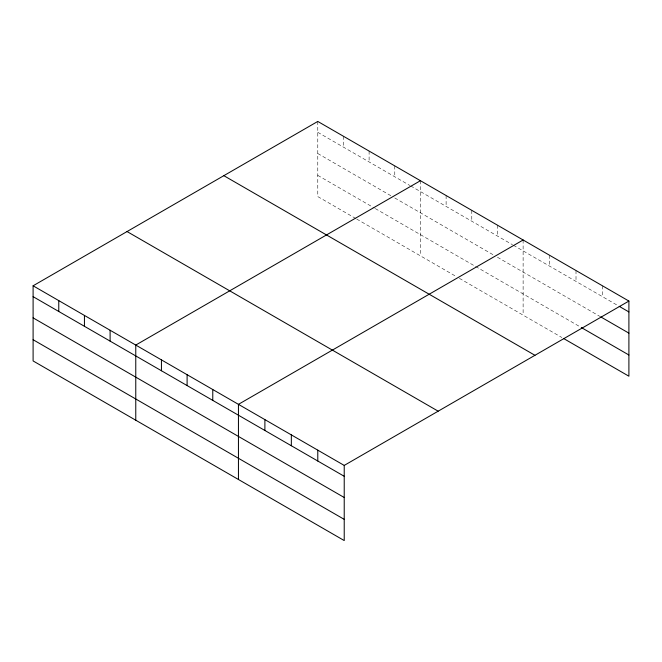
<?xml version="1.0" encoding="UTF-8"?>
<svg xmlns="http://www.w3.org/2000/svg" width="662" height="662" viewBox="0 0 662 662"><rect width="100%" height="100%" fill="white"/><g stroke="black" fill="none" stroke-linecap="round" stroke-linejoin="round"><path stroke-width="0.5" stroke-dasharray="3.31 2.48" d="M355.833 218.559L317.777 196.581L317.777 121.436M317.777 132.309L409.819 185.451M410.705 185.964L512.496 244.725M513.381 245.238L617.439 305.314M317.777 153.518L393.005 196.953M394.775 197.971L493.91 255.209M497.452 257.253L599.813 316.353M317.777 175.372L374.419 208.075M375.304 208.588L580.417 327.003M356.719 219.064L455.845 276.302M459.387 278.346L561.906 337.529M602.453 285.794L602.453 296.667M576.006 270.526L576.006 281.4M549.559 255.259L549.559 266.124M523.121 239.992L523.121 315.137M497.452 225.171L497.452 236.036M471.783 210.35L471.783 221.224M446.114 195.53L446.114 206.403M420.444 180.709L420.444 255.863M394.775 165.897L394.775 176.762M369.106 151.077L369.106 161.942M343.437 136.256L343.437 147.121"/><path stroke-width="0.99" d="M344.223 497.501L344.223 465.419L33.1 285.794L33.1 360.939L344.223 540.564L344.223 497.501L33.1 317.868M563.668 338.547L628.9 376.206L628.9 301.061L317.777 121.436L33.1 285.794M420.444 180.709L135.768 345.067L135.768 420.213M523.121 239.992L238.444 404.341L238.444 479.495M344.223 465.419L628.9 301.061M619.202 306.332L628.9 311.934M600.691 316.858L628.9 333.143M581.294 327.516L628.9 354.998M223.83 175.67L534.954 355.304M127.046 231.551L438.17 411.185M33.1 296.659L344.223 476.284M33.1 339.722L344.223 519.356M317.785 450.152L317.785 461.017M291.338 434.884L291.338 445.749M264.891 419.609L264.891 430.482M212.775 389.521L212.775 400.394M187.106 374.709L187.106 385.574M161.437 359.888L161.437 370.753M110.107 330.247L110.107 341.12M84.438 315.426L84.438 326.3M58.769 300.606L58.769 311.479"/></g></svg>
